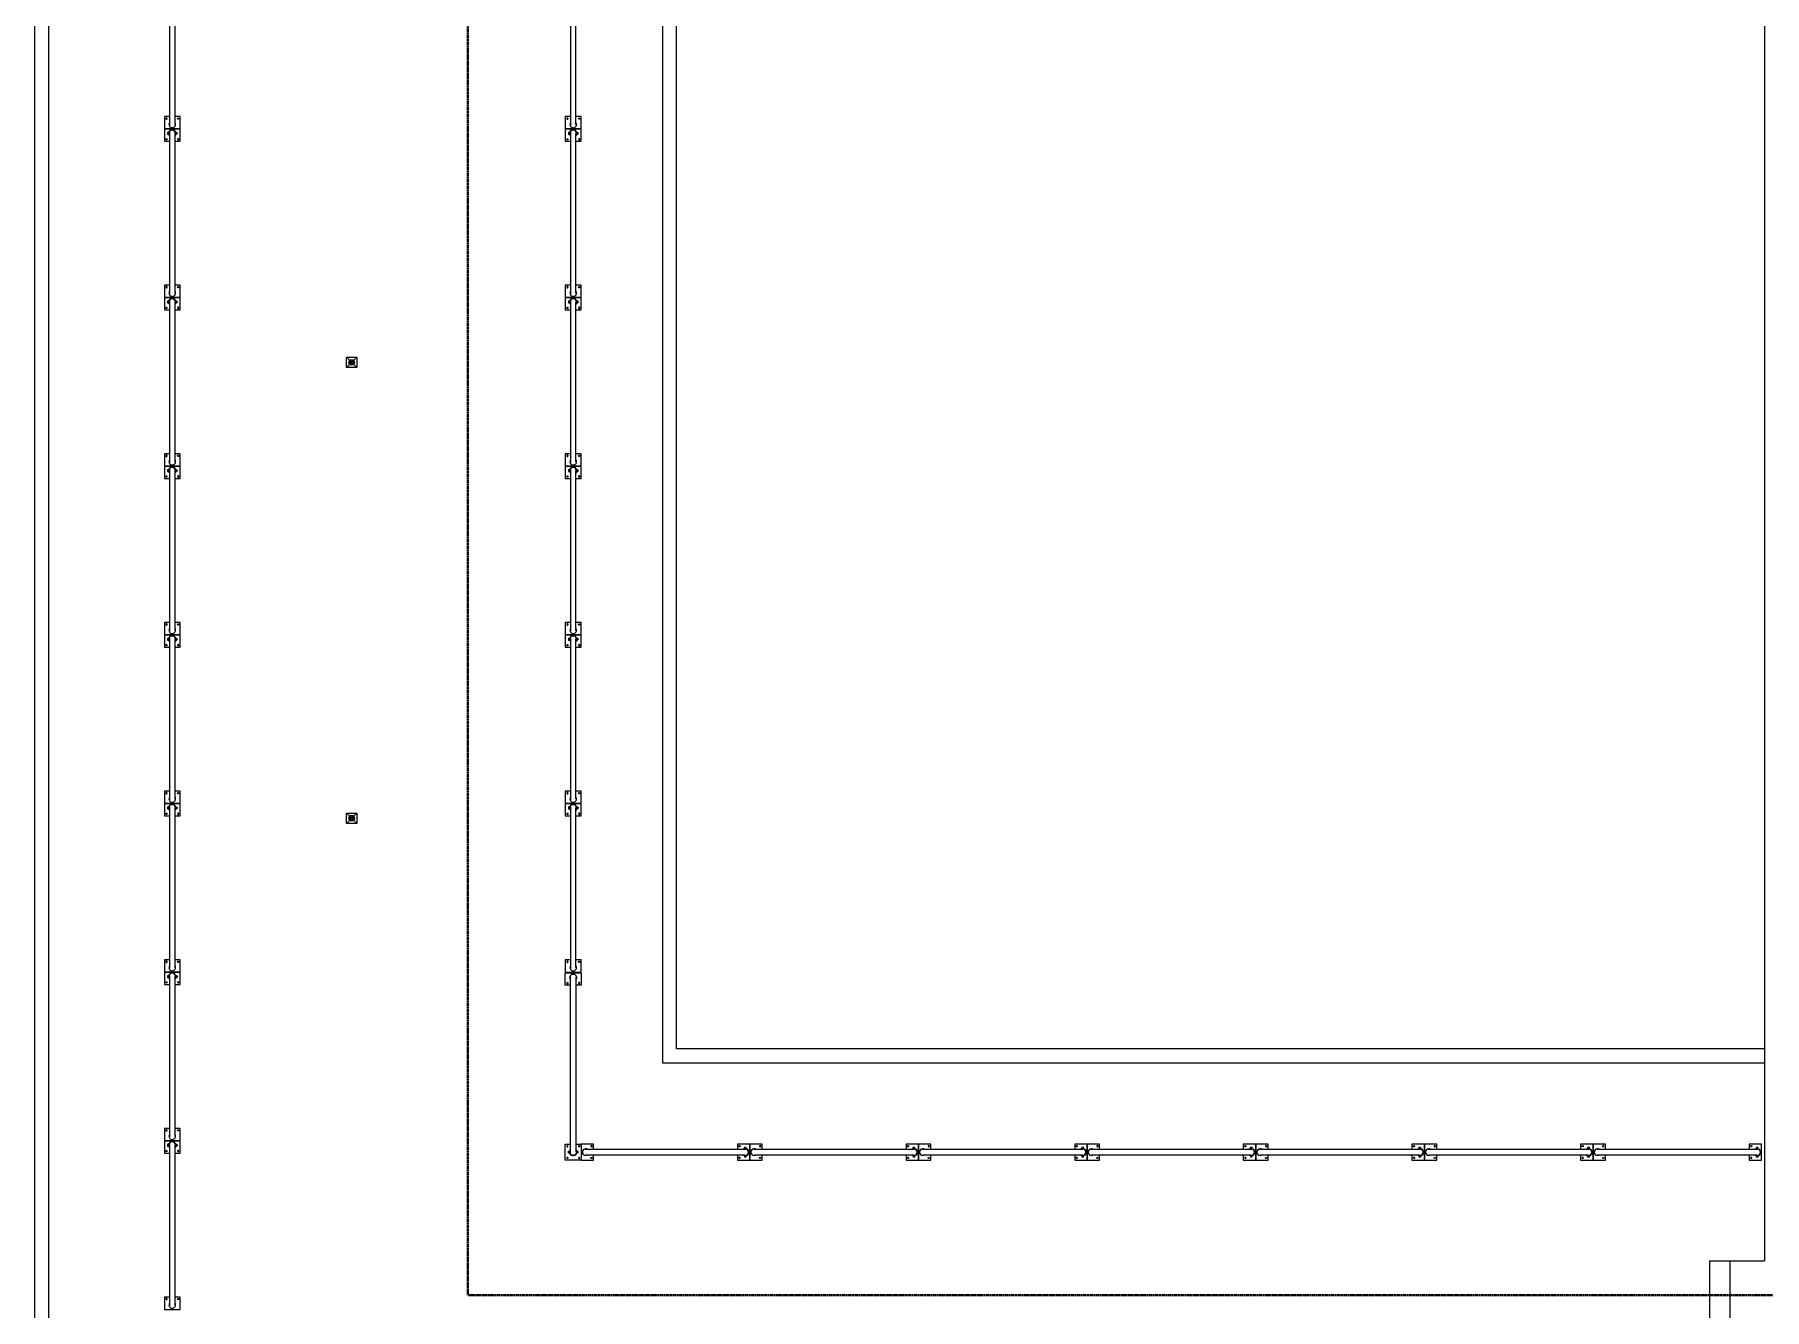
# Model space of a CAD drawing. Header units: millimetres. Extents: x -32790 to 17860, y 16874 to 75497.
# Drawn here: x -31025 to -5895, y 32167 to 50687 of the extents above; entities that cross this region are included whole.
import ezdxf

# ---------------------------------------------------------------- set-up
doc = ezdxf.new("R2010")
doc.units = ezdxf.units.MM
doc.linetypes.add('dash 1-1', pattern=[2, 1, -1])
for name, color, linetype, lineweight in [('A-DETL', 90, 'Continuous', 5), ('A-FLOR', 192, 'Continuous', 5), ('A-FLOR-HRAL', 11, 'Continuous', 5), ('A-WALL', 113, 'Continuous', 5), ('P-SANR-FIXT', 6, 'Continuous', 5)]:
    doc.layers.add(name, color=color, linetype=linetype, lineweight=lineweight)

# ---------------------------------------------------------------- blocks, each defined once
blk = doc.blocks.new('Railing - Roof railing support-9499156-4th Traffic Floor Plan - Pedestrian')
at = {"layer": 'A-FLOR-HRAL'}
for p, q in [((115, 2425), (-115, 2425)), ((-115, 2425), (-115, 2245)), ((-94, 2275), (-90, 2283)), ((-90, 2267), (-94, 2275)), ((-90, 2283), (-80, 2283)), ((-80, 2267), (-90, 2267)), ((-80, 2283), (-76, 2275)), ((-76, 2275), (-80, 2267)), ((-40, 2360), (-40, 2350)), ((-40, 2338), (-40, 2262)), ((40, 2327), (40, 2360)), ((80, 2283), (76, 2275)), ((76, 2275), (80, 2267)), ((90, 2283), (80, 2283)), ((80, 2267), (90, 2267)), ((94, 2275), (90, 2283)), ((90, 2267), (94, 2275)), ((115, 2245), (115, 2425)), ((-115, 2245), (-40, 2245)), ((-40, 2239), (-40, 2180)), ((-40, 2180), (-40, 220)), ((40, 2180), (40, 2250)), ((40, 2245), (115, 2245)), ((40, 220), (40, 2180)), ((-40, 155), (-115, 155)), ((-115, 155), (-115, -25)), ((-90, 133), (-94, 125)), ((-94, 125), (-90, 117)), ((-80, 133), (-90, 133)), ((-90, 117), (-80, 117)), ((-76, 125), (-80, 133)), ((-80, 117), (-76, 125)), ((-71, 48), (-70, 49)), ((-71, 32), (-71, 48)), ((-71, 32), (-71, 48)), ((-70, 31), (-71, 32)), ((-70, 49), (-68, 47)), ((-70, 31), (-70, 49)), ((-68, 33), (-70, 31)), ((-68, 47), (-67, 49)), ((-67, 31), (-68, 33)), ((-67, 49), (-65, 47)), ((-67, 31), (-67, 49)), ((-65, 33), (-67, 31)), ((-65, 50), (-65, 30)), ((-64, 53), (-64, 27)), ((-64, 47), (-54, 47)), ((-64, 34), (-54, 34)), ((-53, 53), (-62, 53)), ((-62, 27), (-53, 27)), ((-51, 51), (-55, 52)), ((-49, 56), (-53, 57)), ((-53, 27), (-53, 53)), ((-49, 24), (-53, 23)), ((-48, 61), (-51, 63)), ((-48, 19), (-51, 17)), ((-45, 66), (-48, 68)), ((-45, 14), (-48, 12)), ((-42, 71), (-45, 73)), ((-42, 9), (-45, 7)), ((-40, 76), (-42, 77)), ((-39, 5), (-42, 3)), ((-40, 220), (-40, 160)), ((-40, 138), (-40, 62)), ((-40, 49), (-40, 40)), ((-35, 1), (-37, -2)), ((35, 1), (37, -2)), ((39, 5), (42, 3)), ((40, 115), (40, 220)), ((115, 155), (40, 155)), ((40, 76), (42, 77)), ((40, 40), (40, 54)), ((42, 71), (45, 73)), ((42, 9), (45, 7)), ((45, 66), (48, 68)), ((45, 14), (48, 12)), ((48, 61), (51, 63)), ((48, 19), (51, 17)), ((49, 56), (53, 57)), ((49, 24), (53, 23)), ((51, 51), (55, 52)), ((51, 29), (55, 28)), ((54, 58), (52, 58)), ((52, 58), (52, 22)), ((52, 45), (56, 46)), ((52, 35), (56, 34)), ((52, 22), (54, 22)), ((54, 22), (54, 58)), ((54, 54), (54, 26)), ((64, 54), (54, 54)), ((64, 54), (54, 54)), ((54, 26), (64, 26)), ((54, 26), (64, 26)), ((66, 46), (55, 46)), ((55, 32), (66, 32)), ((66, 26), (66, 54)), ((67, 29), (67, 51)), ((76, 125), (80, 133)), ((80, 117), (76, 125)), ((80, 133), (90, 133)), ((90, 117), (80, 117)), ((90, 133), (94, 125)), ((94, 125), (90, 117)), ((115, -25), (115, 155)), ((-115, -25), (115, -25)), ((-31, -2), (-33, -5)), ((-26, -5), (-28, -8)), ((-21, -8), (-23, -11)), ((-16, -9), (-17, -13)), ((-11, -11), (-12, -15)), ((-5, -12), (-6, -16)), ((0, -12), (0, -16)), ((5, -12), (6, -16)), ((11, -11), (12, -15)), ((16, -9), (17, -13)), ((21, -8), (23, -11)), ((26, -5), (28, -8)), ((31, -2), (33, -5))]:
    blk.add_line(p, q, dxfattribs=at)
at = {"layer": 'A-FLOR-HRAL', "flags": 128}
for points in [[(-40, 2360), (-40, 2360), (-40, 2359), (-40, 2359), (-40, 2358), (-40, 2356), (-40, 2355), (-40, 2353), (-40, 2351), (-40, 2348), (-40, 2346), (-40, 2343), (-40, 2340), (-40, 2336), (-40, 2333), (-40, 2329), (-40, 2324), (-40, 2320), (-40, 2315), (-40, 2310), (-40, 2305), (-40, 2300), (-40, 2295), (-40, 2289), (-40, 2283), (-40, 2277), (-40, 2271), (-40, 2265), (-40, 2258), (-40, 2252), (-40, 2245), (-40, 2238), (-40, 2232), (-40, 2225), (-40, 2218), (-40, 2211), (-40, 2203), (-40, 2196), (-40, 2189), (-40, 2182), (-40, 2180)], [(40, 2180), (40, 2187), (40, 2194), (40, 2202), (40, 2209), (40, 2216), (40, 2223), (40, 2230), (40, 2237), (40, 2243), (40, 2250), (40, 2257), (40, 2263), (40, 2269), (40, 2276), (40, 2282), (40, 2287), (40, 2293), (40, 2299), (40, 2304), (40, 2309), (40, 2314), (40, 2319), (40, 2323), (40, 2327), (40, 2331), (40, 2335), (40, 2339), (40, 2342), (40, 2345), (40, 2348), (40, 2350), (40, 2352), (40, 2354), (40, 2356), (40, 2357), (40, 2358), (40, 2359), (40, 2360), (40, 2360), (40, 2360)], [(-40, 220), (-40, 213), (-40, 206), (-40, 198), (-40, 191), (-40, 184), (-40, 177), (-40, 170), (-40, 163), (-40, 157), (-40, 150), (-40, 143), (-40, 137), (-40, 131), (-40, 124), (-40, 118), (-40, 113), (-40, 107), (-40, 101), (-40, 96), (-40, 91), (-40, 86), (-40, 81), (-40, 77), (-40, 73), (-40, 69), (-40, 65), (-40, 61), (-40, 58), (-40, 55), (-40, 52), (-40, 50), (-40, 48), (-40, 46), (-40, 44), (-40, 43), (-40, 42), (-40, 41), (-40, 40), (-40, 40), (-40, 40)], [(40, 40), (40, 40), (40, 41), (40, 41), (40, 42), (40, 44), (40, 45), (40, 47), (40, 49), (40, 52), (40, 54), (40, 57), (40, 60), (40, 64), (40, 67), (40, 71), (40, 76), (40, 80), (40, 85), (40, 90), (40, 95), (40, 100), (40, 105), (40, 111), (40, 117), (40, 123), (40, 129), (40, 135), (40, 142), (40, 148), (40, 155), (40, 162), (40, 168), (40, 175), (40, 182), (40, 189), (40, 197), (40, 204), (40, 211), (40, 218), (40, 220)]]:
    blk.add_lwpolyline(points, dxfattribs=at)
at = {"layer": 'A-FLOR-HRAL'}
for centre in [(-85, 2275), (85, 2275), (-85, 125), (85, 125)]:
    blk.add_circle(centre, 6.92, dxfattribs=at)
for centre, radius, start, end in [((0, 2360), 47.5, 360, 180), ((0, 2360), 47.5, 180, 212.2578), ((0, 2360), 40, 360, 15), ((0, 2360), 47.5, 327.7299, 360), ((-62, 50), 3.04, 90, 180), ((-62, 30), 3.04, 180, 270), ((0, 40), 52, 142.0545, 360), ((0, 40), 47.5, 147.7299, 180), ((0, 40), 47.5, 180, 360), ((0, 40), 40, 345, 0), ((0, 40), 47.5, 360, 32.2578), ((0, 40), 52, 0, 37.9334), ((64, 51), 3.32, 360, 90), ((64, 29), 3.32, 270, 360)]:
    blk.add_arc(centre, radius, start, end, dxfattribs=at)
blk = doc.blocks.new('Railing - Roof railing support-V13-4th Traffic Floor Plan - Pedestrian')
at = {"layer": 'A-FLOR-HRAL'}
for p, q in [((115, 2425), (-115, 2425)), ((-115, 2425), (-115, 2245)), ((-94, 2275), (-90, 2283)), ((-90, 2267), (-94, 2275)), ((-90, 2283), (-80, 2283)), ((-80, 2267), (-90, 2267)), ((-80, 2283), (-76, 2275)), ((-76, 2275), (-80, 2267)), ((-40, 2360), (-40, 2350)), ((-40, 2338), (-40, 2262)), ((40, 2327), (40, 2360)), ((80, 2283), (76, 2275)), ((76, 2275), (80, 2267)), ((90, 2283), (80, 2283)), ((80, 2267), (90, 2267)), ((94, 2275), (90, 2283)), ((90, 2267), (94, 2275)), ((115, 2245), (115, 2425)), ((-115, 2245), (-40, 2245)), ((-40, 2239), (-40, 2180)), ((-40, 2180), (-40, 220)), ((40, 2180), (40, 2250)), ((40, 2245), (115, 2245)), ((40, 220), (40, 2180)), ((-40, 155), (-115, 155)), ((-115, 155), (-115, -25)), ((-90, 133), (-94, 125)), ((-94, 125), (-90, 117)), ((-80, 133), (-90, 133)), ((-90, 117), (-80, 117)), ((-76, 125), (-80, 133)), ((-80, 117), (-76, 125)), ((-71, 48), (-70, 49)), ((-71, 32), (-71, 48)), ((-71, 32), (-71, 48)), ((-70, 31), (-71, 32)), ((-70, 49), (-68, 47)), ((-70, 31), (-70, 49)), ((-68, 33), (-70, 31)), ((-68, 47), (-67, 49)), ((-67, 31), (-68, 33)), ((-67, 49), (-65, 47)), ((-67, 31), (-67, 49)), ((-65, 33), (-67, 31)), ((-65, 50), (-65, 30)), ((-64, 53), (-64, 27)), ((-64, 47), (-54, 47)), ((-64, 34), (-54, 34)), ((-53, 53), (-62, 53)), ((-62, 27), (-53, 27)), ((-51, 51), (-55, 52)), ((-49, 56), (-53, 57)), ((-53, 27), (-53, 53)), ((-49, 24), (-53, 23)), ((-48, 61), (-51, 63)), ((-48, 19), (-51, 17)), ((-45, 66), (-48, 68)), ((-45, 14), (-48, 12)), ((-42, 71), (-45, 73)), ((-42, 9), (-45, 7)), ((-40, 76), (-42, 77)), ((-39, 5), (-42, 3)), ((-40, 220), (-40, 160)), ((-40, 138), (-40, 62)), ((-40, 48), (-40, 40)), ((-35, 1), (-37, -2)), ((35, 1), (37, -2)), ((39, 5), (42, 3)), ((40, 115), (40, 220)), ((115, 155), (40, 155)), ((40, 76), (42, 77)), ((40, 40), (40, 54)), ((42, 71), (45, 73)), ((42, 9), (45, 7)), ((45, 66), (48, 68)), ((45, 14), (48, 12)), ((48, 61), (51, 63)), ((48, 19), (51, 17)), ((49, 56), (53, 57)), ((49, 24), (53, 23)), ((51, 51), (55, 52)), ((51, 29), (55, 28)), ((54, 58), (52, 58)), ((52, 58), (52, 22)), ((52, 45), (56, 46)), ((52, 35), (56, 34)), ((52, 22), (54, 22)), ((54, 22), (54, 58)), ((54, 54), (54, 26)), ((64, 54), (54, 54)), ((64, 54), (54, 54)), ((54, 26), (64, 26)), ((54, 26), (64, 26)), ((66, 46), (55, 46)), ((55, 32), (66, 32)), ((66, 26), (66, 54)), ((67, 29), (67, 51)), ((76, 125), (80, 133)), ((80, 117), (76, 125)), ((80, 133), (90, 133)), ((90, 117), (80, 117)), ((90, 133), (94, 125)), ((94, 125), (90, 117)), ((115, -25), (115, 155)), ((-115, -25), (115, -25)), ((-31, -2), (-33, -5)), ((-26, -5), (-28, -8)), ((-21, -8), (-23, -11)), ((-16, -9), (-17, -13)), ((-11, -11), (-12, -15)), ((-5, -12), (-6, -16)), ((0, -12), (0, -16)), ((5, -12), (6, -16)), ((11, -11), (12, -15)), ((16, -9), (17, -13)), ((21, -8), (23, -11)), ((26, -5), (28, -8)), ((31, -2), (33, -5))]:
    blk.add_line(p, q, dxfattribs=at)
at = {"layer": 'A-FLOR-HRAL', "flags": 128}
for points in [[(-40, 2360), (-40, 2360), (-40, 2359), (-40, 2359), (-40, 2358), (-40, 2356), (-40, 2355), (-40, 2353), (-40, 2351), (-40, 2348), (-40, 2346), (-40, 2343), (-40, 2340), (-40, 2336), (-40, 2333), (-40, 2329), (-40, 2324), (-40, 2320), (-40, 2315), (-40, 2310), (-40, 2305), (-40, 2300), (-40, 2295), (-40, 2289), (-40, 2283), (-40, 2277), (-40, 2271), (-40, 2265), (-40, 2258), (-40, 2252), (-40, 2245), (-40, 2238), (-40, 2232), (-40, 2225), (-40, 2218), (-40, 2211), (-40, 2203), (-40, 2196), (-40, 2189), (-40, 2182), (-40, 2180)], [(40, 2180), (40, 2187), (40, 2194), (40, 2202), (40, 2209), (40, 2216), (40, 2223), (40, 2230), (40, 2237), (40, 2243), (40, 2250), (40, 2257), (40, 2263), (40, 2269), (40, 2276), (40, 2282), (40, 2287), (40, 2293), (40, 2299), (40, 2304), (40, 2309), (40, 2314), (40, 2319), (40, 2323), (40, 2327), (40, 2331), (40, 2335), (40, 2339), (40, 2342), (40, 2345), (40, 2348), (40, 2350), (40, 2352), (40, 2354), (40, 2356), (40, 2357), (40, 2358), (40, 2359), (40, 2360), (40, 2360), (40, 2360)], [(-40, 220), (-40, 213), (-40, 206), (-40, 198), (-40, 191), (-40, 184), (-40, 177), (-40, 170), (-40, 163), (-40, 157), (-40, 150), (-40, 143), (-40, 137), (-40, 131), (-40, 124), (-40, 118), (-40, 113), (-40, 107), (-40, 101), (-40, 96), (-40, 91), (-40, 86), (-40, 81), (-40, 77), (-40, 73), (-40, 69), (-40, 65), (-40, 61), (-40, 58), (-40, 55), (-40, 52), (-40, 50), (-40, 48), (-40, 46), (-40, 44), (-40, 43), (-40, 42), (-40, 41), (-40, 40), (-40, 40), (-40, 40)], [(40, 40), (40, 40), (40, 41), (40, 41), (40, 42), (40, 44), (40, 45), (40, 47), (40, 49), (40, 52), (40, 54), (40, 57), (40, 60), (40, 64), (40, 67), (40, 71), (40, 76), (40, 80), (40, 85), (40, 90), (40, 95), (40, 100), (40, 105), (40, 111), (40, 117), (40, 123), (40, 129), (40, 135), (40, 142), (40, 148), (40, 155), (40, 162), (40, 168), (40, 175), (40, 182), (40, 189), (40, 197), (40, 204), (40, 211), (40, 218), (40, 220)]]:
    blk.add_lwpolyline(points, dxfattribs=at)
at = {"layer": 'A-FLOR-HRAL'}
for centre in [(-85, 2275), (85, 2275), (-85, 125), (85, 125)]:
    blk.add_circle(centre, 6.92, dxfattribs=at)
for centre, radius, start, end in [((0, 2360), 47.5, 360, 180), ((0, 2360), 47.5, 180, 212.2578), ((0, 2360), 40, 360, 15), ((0, 2360), 47.5, 327.7299, 360), ((-62, 50), 3.04, 90, 180), ((-62, 30), 3.04, 180, 270), ((0, 40), 52, 142.0545, 360), ((0, 40), 47.5, 147.7299, 180), ((0, 40), 47.5, 180, 360), ((0, 40), 40, 345, 0), ((0, 40), 47.5, 360, 32.2578), ((0, 40), 52, 0, 37.9334), ((64, 51), 3.32, 360, 90), ((64, 29), 3.32, 270, 360)]:
    blk.add_arc(centre, radius, start, end, dxfattribs=at)
blk = doc.blocks.new('Railing - Railing-9499127-4th Traffic Floor Plan - Pedestrian')
at = {"rotation": 180}
for name, p in [('Railing - Roof railing support-9499156-4th Traffic Floor Plan - Pedestrian', (-29025, 51742)), ('Railing - Roof railing support-9499156-4th Traffic Floor Plan - Pedestrian', (-29025, 49292)), ('Railing - Roof railing support-9499156-4th Traffic Floor Plan - Pedestrian', (-29025, 46842)), ('Railing - Roof railing support-V13-4th Traffic Floor Plan - Pedestrian', (-29025, 44392)), ('Railing - Roof railing support-9499156-4th Traffic Floor Plan - Pedestrian', (-29025, 41942)), ('Railing - Roof railing support-9499156-4th Traffic Floor Plan - Pedestrian', (-29025, 39492)), ('Railing - Roof railing support-9499156-4th Traffic Floor Plan - Pedestrian', (-29025, 37042)), ('Railing - Roof railing support-9499156-4th Traffic Floor Plan - Pedestrian', (-29025, 34592))]:
    blk.add_blockref(name, p, dxfattribs=at)
blk = doc.blocks.new('Railing - Railing-9500658-4th Traffic Floor Plan - Pedestrian')
at = {"rotation": 89.99999999999994}
for p in [(-20660, 34452), (-18210, 34452), (-15760, 34452), (-13310, 34452), (-10860, 34452), (-8410, 34452), (-5960, 34452)]:
    blk.add_blockref('Railing - Roof railing support-9499156-4th Traffic Floor Plan - Pedestrian', p, dxfattribs=at)
blk = doc.blocks.new('Railing - Railing-9500666-4th Traffic Floor Plan - Pedestrian')
at = {"rotation": 180}
for name, p in [('Railing - Roof railing support-9499156-4th Traffic Floor Plan - Pedestrian', (-23200, 61542)), ('Railing - Roof railing support-9499156-4th Traffic Floor Plan - Pedestrian', (-23200, 59092)), ('Railing - Roof railing support-9499156-4th Traffic Floor Plan - Pedestrian', (-23200, 56642)), ('Railing - Roof railing support-9499156-4th Traffic Floor Plan - Pedestrian', (-23200, 54192)), ('Railing - Roof railing support-9499156-4th Traffic Floor Plan - Pedestrian', (-23200, 51742)), ('Railing - Roof railing support-9499156-4th Traffic Floor Plan - Pedestrian', (-23200, 49292)), ('Railing - Roof railing support-9499156-4th Traffic Floor Plan - Pedestrian', (-23200, 46842)), ('Railing - Roof railing support-V13-4th Traffic Floor Plan - Pedestrian', (-23200, 44392)), ('Railing - Roof railing support-9499156-4th Traffic Floor Plan - Pedestrian', (-23200, 41942)), ('Railing - Roof railing support-9499156-4th Traffic Floor Plan - Pedestrian', (-23200, 39492))]:
    blk.add_blockref(name, p, dxfattribs=at)
blk = doc.blocks.new('ex steps1 - ex steps-10694786-4th Traffic Floor Plan - Pedestrian')
at = {"layer": 'A-FLOR'}
for p, q in [((-25490, 31207), (-25490, 31707)), ((-24490, 31707), (-24490, 31207)), ((-25490, 30907), (-25490, 31207)), ((-25490, 31207), (-24490, 31207)), ((-24490, 31207), (-24490, 30907)), ((-25490, 30907), (-24490, 30907))]:
    blk.add_line(p, q, dxfattribs=at)
blk = doc.blocks.new('Floor Drain-2D _SWA_1 - FD-150-10696526-4th Traffic Floor Plan - Pedestrian')
at = {"layer": 'P-SANR-FIXT', "color": 7}
for p, q in [((-75, 75), (-19, 19)), ((-75, -75), (-75, 75)), ((-75, 75), (75, 75)), ((1, 1), (-75, -75)), ((-5, 19), (-32, 19)), ((-32, 19), (-32, -21)), ((-27, 2), (-27, 14)), ((-27, 14), (-5, 14)), ((-8, 2), (-27, 2)), ((-14, 14), (1, -1)), ((-8, -3), (-8, 2)), ((-5, 14), (-5, 19)), ((15, 19), (1, 19)), ((1, 19), (1, -21)), ((14, 14), (6, 6)), ((6, -16), (6, 14)), ((6, 14), (15, 14)), ((22, 18), (15, 19)), ((15, 14), (22, 13)), ((75, 75), (18, 18)), ((28, 15), (22, 18)), ((22, 13), (27, 9)), ((27, 9), (29, -1)), ((32, 9), (28, 15)), ((34, -1), (32, 9)), ((75, 75), (75, -75)), ((75, -75), (-75, -75)), ((-32, -21), (-27, -21)), ((-27, -21), (-27, -3)), ((-27, -3), (-8, -3)), ((1, -21), (16, -21)), ((6, -6), (16, -16)), ((15, -16), (6, -16)), ((21, -15), (15, -16)), ((16, -21), (22, -20)), ((20, -20), (75, -75)), ((25, -13), (21, -15)), ((22, -20), (27, -18)), ((28, -8), (25, -13)), ((27, -18), (30, -15)), ((29, -1), (28, -8)), ((30, -15), (33, -9)), ((33, -9), (34, -1))]:
    blk.add_line(p, q, dxfattribs=at)
blk.add_circle((0, 0), 40, dxfattribs=at)
blk = doc.blocks.new('Railing - Roof railing support End Corner 2650-11738092-4th Traffic Floor Plan - Pedestrian')
at = {"layer": 'A-FLOR-HRAL'}
for p, q in [((115, 2645), (-115, 2645)), ((-115, 2645), (-115, 2465)), ((-40, 2580), (-40, 2570)), ((-40, 2558), (-40, 2482)), ((40, 2547), (40, 2580)), ((115, 2465), (115, 2645)), ((-115, 2465), (-40, 2465)), ((-94, 2495), (-90, 2503)), ((-90, 2487), (-94, 2495)), ((-90, 2503), (-80, 2503)), ((-80, 2487), (-90, 2487)), ((-80, 2503), (-76, 2495)), ((-76, 2495), (-80, 2487)), ((-40, 2459), (-40, 2400)), ((-40, 2400), (-40, 220)), ((40, 2400), (40, 2470)), ((40, 2465), (115, 2465)), ((40, 220), (40, 2400)), ((80, 2503), (76, 2495)), ((76, 2495), (80, 2487)), ((90, 2503), (80, 2503)), ((80, 2487), (90, 2487)), ((94, 2495), (90, 2503)), ((90, 2487), (94, 2495)), ((-40, 155), (-115, 155)), ((-115, 155), (-115, -75)), ((-90, 133), (-94, 125)), ((-94, 125), (-90, 117)), ((-80, 133), (-90, 133)), ((-90, 117), (-80, 117)), ((-76, 125), (-80, 133)), ((-80, 117), (-76, 125)), ((-71, 48), (-70, 49)), ((-71, 32), (-71, 48)), ((-71, 32), (-71, 48)), ((-70, 31), (-71, 32)), ((-70, 49), (-68, 47)), ((-70, 31), (-70, 49)), ((-68, 33), (-70, 31)), ((-68, 47), (-67, 49)), ((-67, 31), (-68, 33)), ((-67, 49), (-65, 47)), ((-67, 31), (-67, 49)), ((-65, 33), (-67, 31)), ((-65, 50), (-65, 30)), ((-64, 53), (-64, 27)), ((-64, 47), (-54, 47)), ((-64, 34), (-54, 34)), ((-53, 53), (-62, 53)), ((-62, 27), (-53, 27)), ((-51, 51), (-55, 52)), ((-49, 56), (-53, 57)), ((-53, 27), (-53, 53)), ((-49, 24), (-53, 23)), ((-48, 61), (-51, 63)), ((-48, 19), (-51, 17)), ((-45, 66), (-48, 68)), ((-45, 14), (-48, 12)), ((-42, 71), (-45, 73)), ((-42, 9), (-45, 7)), ((-40, 76), (-42, 77)), ((-39, 5), (-42, 3)), ((-40, 220), (-40, 160)), ((-40, 138), (-40, 62)), ((-40, 49), (-40, 40)), ((-35, 1), (-37, -2)), ((35, 1), (37, -2)), ((39, 5), (42, 3)), ((40, 115), (40, 220)), ((115, 155), (40, 155)), ((40, 76), (42, 77)), ((40, 40), (40, 54)), ((42, 71), (45, 73)), ((42, 9), (45, 7)), ((45, 66), (48, 68)), ((45, 14), (48, 12)), ((48, 61), (51, 63)), ((48, 19), (51, 17)), ((49, 56), (53, 57)), ((49, 24), (53, 23)), ((51, 51), (55, 52)), ((51, 29), (55, 28)), ((54, 58), (52, 58)), ((52, 58), (52, 22)), ((52, 45), (56, 46)), ((52, 35), (56, 34)), ((52, 22), (54, 22)), ((54, 22), (54, 58)), ((54, 54), (54, 26)), ((64, 54), (54, 54)), ((64, 54), (54, 54)), ((54, 26), (64, 26)), ((54, 26), (64, 26)), ((66, 46), (55, 46)), ((55, 32), (66, 32)), ((66, 26), (66, 54)), ((67, 29), (67, 51)), ((76, 125), (80, 133)), ((80, 117), (76, 125)), ((80, 133), (90, 133)), ((90, 117), (80, 117)), ((90, 133), (94, 125)), ((94, 125), (90, 117)), ((115, -75), (115, 155)), ((-115, -75), (115, -75)), ((-94, -45), (-90, -37)), ((-90, -53), (-94, -45)), ((-90, -37), (-80, -37)), ((-80, -53), (-90, -53)), ((-80, -37), (-76, -45)), ((-76, -45), (-80, -53)), ((-31, -2), (-33, -5)), ((-26, -5), (-28, -8)), ((-21, -8), (-23, -11)), ((-16, -9), (-17, -13)), ((-11, -11), (-12, -15)), ((-5, -12), (-6, -16)), ((0, -12), (0, -16)), ((5, -12), (6, -16)), ((11, -11), (12, -15)), ((16, -9), (17, -13)), ((21, -8), (23, -11)), ((26, -5), (28, -8)), ((31, -2), (33, -5)), ((80, -37), (76, -45)), ((76, -45), (80, -53)), ((90, -37), (80, -37)), ((80, -53), (90, -53)), ((94, -45), (90, -37)), ((90, -53), (94, -45))]:
    blk.add_line(p, q, dxfattribs=at)
at = {"layer": 'A-FLOR-HRAL', "flags": 128}
for points in [[(-40, 2580), (-40, 2580), (-40, 2579), (-40, 2579), (-40, 2578), (-40, 2576), (-40, 2575), (-40, 2573), (-40, 2571), (-40, 2568), (-40, 2566), (-40, 2563), (-40, 2560), (-40, 2556), (-40, 2553), (-40, 2549), (-40, 2544), (-40, 2540), (-40, 2535), (-40, 2530), (-40, 2525), (-40, 2520), (-40, 2515), (-40, 2509), (-40, 2503), (-40, 2497), (-40, 2491), (-40, 2485), (-40, 2478), (-40, 2472), (-40, 2465), (-40, 2458), (-40, 2452), (-40, 2445), (-40, 2438), (-40, 2431), (-40, 2423), (-40, 2416), (-40, 2409), (-40, 2402), (-40, 2400)], [(40, 2400), (40, 2407), (40, 2414), (40, 2422), (40, 2429), (40, 2436), (40, 2443), (40, 2450), (40, 2457), (40, 2463), (40, 2470), (40, 2477), (40, 2483), (40, 2489), (40, 2496), (40, 2502), (40, 2507), (40, 2513), (40, 2519), (40, 2524), (40, 2529), (40, 2534), (40, 2539), (40, 2543), (40, 2547), (40, 2551), (40, 2555), (40, 2559), (40, 2562), (40, 2565), (40, 2568), (40, 2570), (40, 2572), (40, 2574), (40, 2576), (40, 2577), (40, 2578), (40, 2579), (40, 2580), (40, 2580), (40, 2580)], [(-40, 220), (-40, 213), (-40, 206), (-40, 198), (-40, 191), (-40, 184), (-40, 177), (-40, 170), (-40, 163), (-40, 157), (-40, 150), (-40, 143), (-40, 137), (-40, 131), (-40, 124), (-40, 118), (-40, 113), (-40, 107), (-40, 101), (-40, 96), (-40, 91), (-40, 86), (-40, 81), (-40, 77), (-40, 73), (-40, 69), (-40, 65), (-40, 61), (-40, 58), (-40, 55), (-40, 52), (-40, 50), (-40, 48), (-40, 46), (-40, 44), (-40, 43), (-40, 42), (-40, 41), (-40, 40), (-40, 40), (-40, 40)], [(40, 40), (40, 40), (40, 41), (40, 41), (40, 42), (40, 44), (40, 45), (40, 47), (40, 49), (40, 52), (40, 54), (40, 57), (40, 60), (40, 64), (40, 67), (40, 71), (40, 76), (40, 80), (40, 85), (40, 90), (40, 95), (40, 100), (40, 105), (40, 111), (40, 117), (40, 123), (40, 129), (40, 135), (40, 142), (40, 148), (40, 155), (40, 162), (40, 168), (40, 175), (40, 182), (40, 189), (40, 197), (40, 204), (40, 211), (40, 218), (40, 220)]]:
    blk.add_lwpolyline(points, dxfattribs=at)
at = {"layer": 'A-FLOR-HRAL'}
for centre in [(-85, 2495), (85, 2495), (-85, 125), (85, 125), (-85, -45), (85, -45)]:
    blk.add_circle(centre, 6.92, dxfattribs=at)
for centre, radius, start, end in [((0, 2580), 47.5, 360, 180), ((0, 2580), 47.5, 180, 212.2578), ((0, 2580), 40, 360, 15), ((0, 2580), 47.5, 327.731, 360), ((-62, 50), 3.04, 90, 180), ((-62, 30), 3.04, 180, 270), ((0, 40), 52, 142.0556, 360), ((0, 40), 47.5, 147.731, 180), ((0, 40), 47.5, 180, 360), ((0, 40), 40, 345, 0), ((0, 40), 47.5, 0, 32.2578), ((0, 40), 52, 0, 37.9334), ((64, 51), 3.32, 360, 90), ((64, 29), 3.32, 270, 360)]:
    blk.add_arc(centre, radius, start, end, dxfattribs=at)
blk = doc.blocks.new('Railing - Railing-11647292-4th Traffic Floor Plan - Pedestrian')
at = {"extrusion": (0, 0, -1), "zscale": -1}
blk.add_blockref('Railing - Roof railing support End Corner 2650-11738092-4th Traffic Floor Plan - Pedestrian', (23200, 34412), dxfattribs=at)

msp = doc.modelspace()

# ---------------------------------------------------------------- linework, layer by layer
at = {"layer": 'A-DETL', "linetype": 'dash 1-1', "lineweight": 40}
for q in [(-24730, 67642), (-4298, 32372)]:
    msp.add_line((-24730, 32372), q, dxfattribs=at)
at = {"layer": 'A-FLOR'}
for p, q in [((-31025, 61682), (-31025, 19912)), ((-30820, 20117), (-30820, 61682)), ((-21905, 61682), (-21905, 35747)), ((-21700, 35952), (-21700, 61682)), ((-5895, 35952), (-21700, 35952)), ((-21905, 35747), (-5895, 35747))]:
    msp.add_line(p, q, dxfattribs=at)
at = {"layer": 'A-WALL'}
msp.add_line((-5895, 61682), (-5895, 32872), dxfattribs=at)

# ---------------------------------------------------------------- block references
at = {"layer": 'A-FLOR', "rotation": 269.9999999999999}
msp.add_blockref('ex steps1 - ex steps-10694786-4th Traffic Floor Plan - Pedestrian', (-37602, 7382), dxfattribs=at)
at = {"layer": 'A-FLOR-HRAL'}
for name in ['Railing - Railing-9499127-4th Traffic Floor Plan - Pedestrian', 'Railing - Railing-9500666-4th Traffic Floor Plan - Pedestrian', 'Railing - Railing-11647292-4th Traffic Floor Plan - Pedestrian', 'Railing - Railing-9500658-4th Traffic Floor Plan - Pedestrian']:
    msp.add_blockref(name, (0, 0), dxfattribs=at)
at = {"layer": 'P-SANR-FIXT', "color": 7}
for p in [(-26419, 45924), (-26419, 39303)]:
    msp.add_blockref('Floor Drain-2D _SWA_1 - FD-150-10696526-4th Traffic Floor Plan - Pedestrian', p, dxfattribs=at)

doc.saveas('drawing.dxf')
